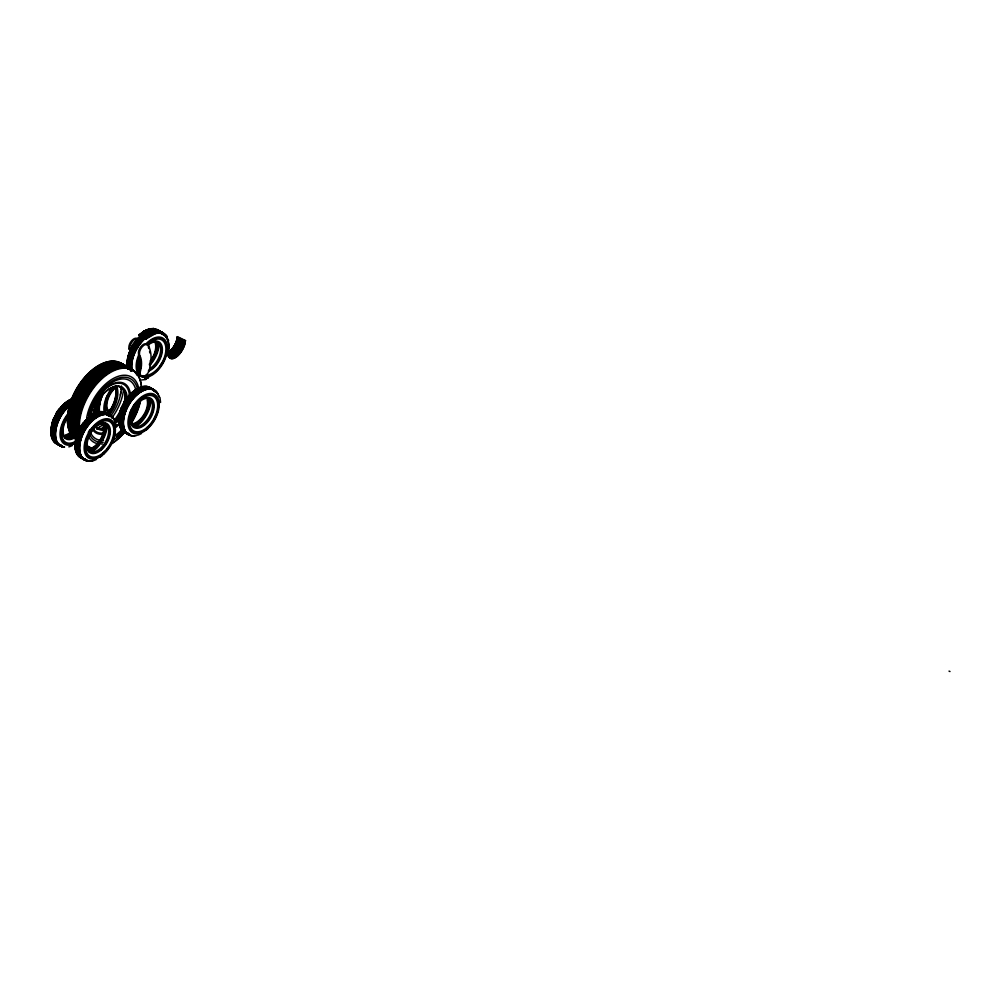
<?xml version="1.0" encoding="UTF-8"?>
<svg xmlns="http://www.w3.org/2000/svg" width="1000" height="1000" viewBox="0 0 1000 1000"><rect width="100%" height="100%" fill="white"/><g stroke="black" fill="none" stroke-linecap="round" stroke-linejoin="round"><path stroke-width="1.5" d="M153.963 332.038C122.688 350.562 155.05 328.562 158.85 331.488C175.238 344.712 163.35 328.525 154.875 331.55M167.7 339.7L169.188 345.662L168.188 352.375L169.1 345.438L168.35 345M163.512 334.387C164.175 330.538 151.775 330.838 163.663 333.438M176.8 339.8L177.387 336.65L185.512 340.6L184.913 343.45A13.35 6.4 -60.7 0 1 176.112 356.987A13.35 6.4 -60.7 0 1 168.363 355.012A11.912 5.713 -60.7 0 0 180 341.512L180.588 338.738L181.4 339.125L180.95 341.838A12.275 5.888 -60.7 0 1 170.85 355.387M177.225 337.15L176.962 339.988A11.587 5.55 -60.7 0 1 169.325 351.737M168.388 353.713A11.975 5.737 -60.7 0 0 178.263 340.487L178.412 337.675L177.825 340.425A11.675 5.6 -60.7 0 1 168.212 353.3M178.7 337.812L178.113 340.562A11.712 5.613 -60.7 0 1 168.475 353.475M169.275 354.312A12.088 5.8 -60.7 0 0 179.237 340.975L179.387 338.15L178.8 340.913A11.787 5.65 -60.7 0 1 169.1 353.913M179.675 338.288L179.088 341.05A11.812 5.663 -60.7 0 1 169.363 354.087M181.4 339.125L180.812 341.912A12 5.75 -60.7 0 1 169.125 355.513M168.538 356.112A12.412 5.95 -60.7 0 0 177.087 352.15A12.412 5.95 -60.7 0 0 182.6 339.712L181.725 342.375A12.112 5.8 -60.7 0 1 168.438 355.7M182.6 339.712L182.013 342.512A12.138 5.812 -60.7 0 1 168.688 355.875M168.25 355.575A12.525 6 -60.7 0 0 176.988 353.825A12.525 6 -60.7 0 0 183.588 340.188L182.7 342.863A12.212 5.85 -60.7 0 1 169.3 356.312M183.588 340.188L182.987 343A12.25 5.875 -60.7 0 1 175.95 354.613A12.25 5.875 -60.7 0 1 168.438 355.375M183.425 340.288L184.288 340.712L183.85 343.425A12.337 5.913 -60.7 0 1 175.712 355.938A12.337 5.913 -60.7 0 1 168.55 354.113M142.675 375.913A7.037 4.062 -60 0 1 138.988 372.488L140.2 367.275A26.587 15.35 -60 0 0 139.613 356.712L138.588 354.4A7.037 4.062 -60 0 1 142.1 345.325A7.037 4.062 -60 0 1 148.2 345.875M148.837 348.575A38.15 22.025 -60 0 0 148.363 347.262L149.362 347.837A38.15 22.025 -60 0 1 149.938 367.325A7.037 4.062 -60 0 1 144.963 375.938A7.037 4.062 -60 0 1 139.987 373.062L141.2 367.85A26.587 15.35 -60 0 0 140.612 357.287L138.588 354.4M138.912 334.975L144.125 331.012L149.787 329.35C146.387 328.8 141.962 333.188 138.875 335.05L145.9 339.1L155.338 333.65L154.262 331.938M168.45 340.125L168.225 341.1L164.963 335.012M149.037 328.925L143.637 331.525C149.362 328.225 157.85 327.525 162.175 333.4L161.575 333.062M168.9 346.1L168.275 340.988L165.8 335.5L168.55 340.387M154.375 328.9L152.713 329.162M156.613 330.238L158.312 330.112L162.262 333.762M145.113 331.812C161.812 322.837 127.413 343.175 144.863 331.45M140.075 335.163L150.037 329.5L155.213 329.387L149.738 329.6M140.912 335.662L145.712 332.163L150.887 329.988L156.263 329.988L145.963 332.075C133.863 341.25 146.425 330.175 150.638 329.837M166.663 336.225C160.763 328.137 148.95 330.062 142.662 336.662L141.962 336.262L146.75 332.537M142.662 336.662C146.337 333.062 151.55 330.288 156.962 330.387L157.75 330.85C149.863 329.888 129.037 346.075 153.412 331.45L158.6 331.337L153.112 331.55L148.5 333.762M143.45 337.125L148.5 333.537L154.012 331.788M144.3 337.612L149.088 333.888M144.55 337.75L149.338 334.025L150.612 335.662M144.525 337.55L145.262 337.975L150.087 334.462L155 332.362L159.588 331.912M145.9 339.1L145.525 338.263L150.325 334.762L155.213 332.688L159.762 332.238M145.838 338.963C151.125 333.988 161.075 329.913 166.45 336.938M178.412 337.675L177.387 337.35M179.387 338.15L178.538 337.912M180.588 338.738L179.525 338.387M160.9 331.613L165.637 335.712L161.688 332.062L156.163 330.238L151.625 330.688L146.75 332.762L147.45 333.162M184.288 340.712L185.512 340.6M148.763 328.963L153.625 328.475M141.463 379.963L145.85 379.525M139.088 334.55L140.05 334.963M949.025 671.125L950 671.525M153.312 328.512L157.562 329.688L159.575 331.55M162.213 333.075L159.4 330.75L154.525 329.3M160.2 331.2L155.375 329.787M181.25 339.225L182.162 339.675M182.45 339.812L183.137 340.15M156.163 330.238L156.862 330.637M150.887 329.988L151.675 330.45M152.375 330.85L153.162 331.3M150.588 330.087L145.712 332.163M151.625 330.688L152.325 331.087M147.45 332.938L148.25 333.4M142.637 336.45L143.425 336.912M129.025 348.875L130.588 350.562L129.025 348.875A7.037 4.062 -60 0 1 131.35 341.075A7.037 4.062 -60 0 1 137.35 338.525M139.175 355.588L140.175 356.163M139.388 361.225L140.387 361.8A7.037 4.062 -60 0 1 139.713 365.062M138.988 372.488L139.987 373.062M159.4 330.75L162.75 333.7M157.225 329.725L159.225 331.575M168.438 351.587L168.65 354.4A12.575 6.025 -60.7 0 0 177.013 355.438A12.575 6.025 -60.7 0 0 184.688 340.763M159.95 397.375L160.575 402.45M141.962 336.262L141.163 335.8M168.238 352.287L168.312 355.138A13.5 6.475 -60.7 0 0 176.15 357.125A13.5 6.475 -60.7 0 0 185.05 343.438M183.287 340.05A12.488 5.987 -60.7 0 1 178.713 351.325A12.488 5.987 -60.7 0 1 170.7 356.938M169.137 356.538A12.488 5.987 -60.7 0 1 168 355.4M177.362 336.725A12.475 5.975 -60.7 0 1 170.8 350.325M180.15 341.438A12.188 5.838 -60.7 0 1 170.113 354.888M182.312 339.575A12.387 5.938 -60.7 0 1 176.812 351.975A12.387 5.938 -60.7 0 1 168.287 355.938M178.95 340.838A12.062 5.775 -60.7 0 1 169.025 354.137M177.975 340.35A11.95 5.725 -60.7 0 1 168.137 353.525M176.8 339.8A11.75 5.637 -60.7 0 1 169.05 351.712M89.087 446.975A44.5 25.688 -60 0 1 86.587 445.95M77.05 429.837A44.5 25.688 -60 0 1 96.2 380.475A44.5 25.688 -60 0 1 133.2 370.562M76.737 433.4A44.5 25.688 -60 0 1 93.212 381.9A44.5 25.688 -60 0 1 132.088 369.925M86.638 417.987A37.663 21.75 -60 0 1 112.4 379.012A37.663 21.75 -60 0 1 138.537 387.5M138.363 402.738A37.663 21.75 -60 0 1 130.375 422.325M122.825 432.163A37.663 21.75 -60 0 1 113.8 439.675M102.45 443.925A37.663 21.75 -60 0 1 88.75 437.013M76.125 436.012A44.5 25.688 -60 0 1 89.462 382.95A44.5 25.688 -60 0 1 130.15 368.8M77.513 430.112A44.5 25.688 -60 0 1 99.763 377.675A44.5 25.688 -60 0 1 137.1 375.325M89.55 447.238A44.5 25.688 -60 0 1 85.875 445.538M88.5 416.287A35.663 20.587 -60 0 1 113.188 380.45A35.663 20.587 -60 0 1 137.387 388.8M137.225 403.225A35.663 20.587 -60 0 1 130.688 420.05M122.513 431.087A35.663 20.587 -60 0 1 116.15 436.725M103.212 442.238A35.663 20.587 -60 0 1 89.562 434.35M78.763 429.637A44.5 25.688 -60 0 1 106.562 374.087A44.5 25.688 -60 0 1 141.275 385.4M140.312 400.763A44.5 25.688 -60 0 1 131.588 422.262M124.913 431.637A44.5 25.688 -60 0 1 111.862 443.4M90.938 448.038A44.5 25.688 -60 0 1 86.15 445.562M79.362 427.088A44.088 25.45 -60 0 1 108.2 373.862A44.088 25.45 -60 0 1 141.438 385.875M140.488 401.087A44.088 25.45 -60 0 1 131.075 423.625M125.225 431.688A44.088 25.45 -60 0 1 111.112 444.062M91.55 447.925A44.088 25.45 -60 0 1 86.825 445.475M77.438 429.562A43.938 25.375 -60 0 1 99.637 377.587M101.9 375.625A43.938 25.375 -60 0 1 118.875 367.238M127.15 367.7A43.938 25.375 -60 0 1 131.875 370.15M131.237 369.65A43.938 25.375 -60 0 1 133.35 371.287M77.888 429.825A43.938 25.375 -60 0 1 94.062 384.162M96.812 381.075A43.938 25.375 -60 0 1 98.975 378.888M102.362 375.887A43.938 25.375 -60 0 1 118.05 367.738M76.475 435.637A43.938 25.375 -60 0 1 74.588 429.212M74.388 427.8A43.938 25.375 -60 0 1 74.388 418.438M74.55 417.013A43.938 25.375 -60 0 1 76.475 408.175M76.888 406.875A43.938 25.375 -60 0 1 93.3 379.05M94.375 377.938A43.938 25.375 -60 0 1 99.987 372.95M102.475 371.15A43.938 25.375 -60 0 1 107.9 368.013M109.237 367.413A43.938 25.375 -60 0 1 117.075 365.312M124.1 365.938A43.938 25.375 -60 0 1 128.825 368.387M76.275 433.125A44.5 25.688 -60 0 1 92.75 381.637A44.5 25.688 -60 0 1 131.625 369.65M89.4 417.1A33.663 19.438 -60 0 1 112.112 382.45A33.663 19.438 -60 0 1 135.638 389.237M134.637 407.45A33.663 19.438 -60 0 1 131.525 415.462M121.75 429.762A33.663 19.438 -60 0 1 115.75 435.087M103.525 440.288A33.663 19.438 -60 0 1 90.65 432.85M90.738 414.188A28.487 16.45 -60 0 1 111.388 384.462A28.487 16.45 -60 0 1 130.312 393.725M119.95 423.2A28.487 16.45 -60 0 1 116.062 427.3M102.625 434.25A28.487 16.45 -60 0 1 92.463 429.363M91.037 415.087A27.387 15.812 -60 0 1 110.588 385.513A27.387 15.812 -60 0 1 129.288 394.15M117.5 424.538A27.387 15.812 -60 0 1 115.588 426.425M102.675 433.1A27.387 15.812 -60 0 1 92.9 428.4M93.387 413.963A24.075 13.9 -60 0 1 110.638 388.188A24.075 13.9 -60 0 1 126.962 395.85M118.6 420.262A24.075 13.9 -60 0 1 116.6 422.562M103.575 430.087A24.075 13.9 -60 0 1 96.575 427.925M93.312 413.562A23.525 13.587 -60 0 1 111.8 387.587A23.525 13.587 -60 0 1 126.225 399.562M118.875 418.525A23.525 13.587 -60 0 1 115.988 421.962M103.263 429.312A23.525 13.587 -60 0 1 96.425 427.2M121.438 386.362A35.663 20.587 -60 0 1 121.225 389.513M120.85 392.238A35.663 20.587 -60 0 1 120.275 395.025M99.513 427.125A35.663 20.587 -60 0 1 96.888 428.875M77.038 434.087A43.938 25.375 -60 0 1 94.775 379.9M95.85 378.787A43.938 25.375 -60 0 1 109.388 368.875M116.013 366.562A43.938 25.375 -60 0 1 118.562 366.175M125.588 366.8A43.938 25.375 -60 0 1 131.312 370.112M77.112 433.062A43.938 25.375 -60 0 1 78.425 409.288M78.825 407.987A43.938 25.375 -60 0 1 95.237 380.163M96.312 379.062A43.938 25.375 -60 0 1 109.85 369.137M111.188 368.537A43.938 25.375 -60 0 1 117.762 366.6M126.05 367.062A43.938 25.375 -60 0 1 131.775 370.375M73.812 437.688A44.088 25.45 -60 0 1 79.575 383.9A44.088 25.45 -60 0 1 123.275 365.3M74.037 438.275A44.5 25.688 -60 0 1 79.837 383.988A44.5 25.688 -60 0 1 123.963 365.225M75.425 439.075A44.5 25.688 -60 0 1 81.225 384.787A44.5 25.688 -60 0 1 125.337 366.025M75.725 438.625A43.938 25.375 -60 0 1 73.888 436.6M71.675 432.863A43.938 25.375 -60 0 1 70.362 429.162M69.575 425.025A43.938 25.375 -60 0 1 95.188 370.175M96.325 369.325A43.938 25.375 -60 0 1 108.425 363.25M115.2 362.463A43.938 25.375 -60 0 1 125.037 366.475M72.138 433.125A43.938 25.375 -60 0 1 76.188 395.213M76.825 393.938A43.938 25.375 -60 0 1 81.137 386.463M81.925 385.275A43.938 25.375 -60 0 1 95.65 370.45M96.788 369.588A43.938 25.375 -60 0 1 104.9 364.913M106.225 364.375A43.938 25.375 -60 0 1 112.737 362.812M114.213 362.713A43.938 25.375 -60 0 1 119.763 363.438M121.013 363.888A43.938 25.375 -60 0 1 125.5 366.75M75.888 439.35A44.5 25.688 -60 0 1 81.688 385.062A44.5 25.688 -60 0 1 125.8 366.3M75.125 437.938A44.5 25.688 -60 0 1 84.125 383.812A44.5 25.688 -60 0 1 126.912 366.938M73.25 433.762A43.938 25.375 -60 0 1 71.35 427.35M71.15 416.562A43.938 25.375 -60 0 1 72.825 407.788M73.25 406.3A43.938 25.375 -60 0 1 92.238 375M94.475 372.95A43.938 25.375 -60 0 1 106.013 365.55M107.338 365.012A43.938 25.375 -60 0 1 113.85 363.45M118.188 363.5A43.938 25.375 -60 0 1 126.6 367.388M73.225 432.863A43.938 25.375 -60 0 1 71.812 427.612M71.612 416.825A43.938 25.375 -60 0 1 73.288 408.05M73.713 406.575A43.938 25.375 -60 0 1 77.162 397.4M77.763 396.112A43.938 25.375 -60 0 1 92.7 375.262M94.938 373.225A43.938 25.375 -60 0 1 106.475 365.812M107.8 365.288A43.938 25.375 -60 0 1 113.05 363.875M117.238 363.638A43.938 25.375 -60 0 1 121.325 364.338M122.587 364.787A43.938 25.375 -60 0 1 127.062 367.65M75.588 438.2A44.5 25.688 -60 0 1 84.588 384.075A44.5 25.688 -60 0 1 127.375 367.2M76.237 437.875A44.5 25.688 -60 0 1 86.762 384A44.5 25.688 -60 0 1 128.85 368.05M75.188 434.888A43.938 25.375 -60 0 1 84.338 387.987A43.938 25.375 -60 0 1 121.5 364.85M124.062 365.65A43.938 25.375 -60 0 1 128.55 368.512M118.825 386.275A23.525 13.587 -60 0 1 125.188 400.337M118.825 416.75A23.525 13.587 -60 0 1 115.062 421.425M105.1 428.188A23.525 13.587 -60 0 1 96.438 427.413M121.75 387.325A24.075 13.9 -60 0 1 125.113 399.913M118.6 416.7A24.075 13.9 -60 0 1 114.75 421.488M104.562 428.413A24.075 13.9 -60 0 1 97.875 428.675M92.963 407.212A24.075 13.9 -60 0 1 94.087 404.338M121.337 386.213A33.95 19.6 -60 0 1 110.237 416.725M102.525 424.862A33.95 19.6 -60 0 1 96.7 428.875M115.237 386.463A24.075 13.9 -60 0 1 106.525 415.037M116.575 386.213A24.075 13.9 -60 0 1 108.375 416.112M123.537 389.65A37.375 21.587 -60 0 1 111.825 417.962M104.175 426.325A37.375 21.587 -60 0 1 100.787 429.062M125.125 399.012A40.35 23.3 -60 0 1 123.737 403.137M120.75 409.95A40.35 23.3 -60 0 1 114.4 420.15M115.75 386.325A23.525 13.587 -60 0 1 108.7 414.387M115.325 387.075A23.525 13.587 -60 0 1 106.812 415M114.812 429.7A21.95 12.675 -60 0 1 114.675 432.113M112.2 441.163A21.95 12.675 -60 0 1 108.737 447.425M107.05 449.7A21.95 12.675 -60 0 1 103.312 453.65M88.312 432.325A21.95 12.675 -60 0 1 89.838 429.888M105.363 423.812A15.9 9.175 -60 0 1 104.262 443.925A15.9 9.175 -60 0 1 87.688 449.688M96.475 459.412A25.787 14.887 -60 0 1 79.438 449.15A25.787 14.887 -60 0 1 94.875 418.5A25.787 14.887 -60 0 1 115.275 422.1M115.538 423.275A25.787 14.887 -60 0 1 115.85 425.838M102.375 455.325A25.787 14.887 -60 0 1 100.037 457.212M103.85 435A21.025 12.138 -60 0 1 102.762 437.5M103.3 435.012A19.95 11.513 -60 0 1 102.275 437.375M104.35 427.8A16.863 9.738 -60 0 1 104.162 430.3M103.625 432.925A16.863 9.738 -60 0 1 98.387 443.175M94.5 447.062A16.863 9.738 -60 0 1 92.425 448.462M103.325 425.087A15.9 9.175 -60 0 1 99.3 441.062A15.9 9.175 -60 0 1 86.85 449.2M103.225 423.113A15.975 9.225 -60 0 1 101.438 439.9A15.975 9.225 -60 0 1 87.8 449.837M104.975 424.387A17.55 10.137 -60 0 1 89.775 450.712M105.562 423.263A20.1 11.6 -60 0 1 101.613 440M98.675 444.312A20.1 11.6 -60 0 1 89.1 451.788M106.337 425.55A21.025 12.138 -60 0 1 101.975 440.213M98.9 444.712A21.025 12.138 -60 0 1 91.463 451.312M107.088 425.238A21.95 12.675 -60 0 1 102.537 440.538M99.325 445.238A21.95 12.675 -60 0 1 91.562 452.125M108.438 447.113A21.025 12.138 -60 0 1 106.825 449.288M105.075 451.287A21.025 12.138 -60 0 1 103.238 453.075M89.588 431.475A21.025 12.138 -60 0 1 91.962 428.137M97.075 447.137A22.1 12.763 -60 0 1 95.138 449.025M78.088 431.4A22.1 12.763 -60 0 1 79.338 428.8M80.037 427.537A22.1 12.763 -60 0 1 83.275 422.8M106.675 414.487A25.488 14.712 -60 0 1 113.263 418.3M92.987 460.513A25.488 14.712 -60 0 1 82.05 457.137M81.325 455.95A25.488 14.712 -60 0 1 84.913 430.35A25.488 14.712 -60 0 1 105.275 414.45M107.75 414.55A25.488 14.712 -60 0 1 113.025 418.15M91.25 460.688A25.488 14.712 -60 0 1 81.8 456.987M81.075 455.8A25.488 14.712 -60 0 1 85.225 429.263A25.488 14.712 -60 0 1 106.425 414.338M92.688 460.637A25.787 14.887 -60 0 1 84.513 430.125A25.787 14.887 -60 0 1 115.025 421.95M87.7 460.725A25.787 14.887 -60 0 1 83.925 429.787A25.787 14.887 -60 0 1 112.613 417.587M105.575 413.85A25.488 14.712 -60 0 1 112.175 417.663M86.225 460.1A25.488 14.712 -60 0 1 80.95 456.5M80.237 455.312A25.488 14.712 -60 0 1 82.762 431.675A25.488 14.712 -60 0 1 101.237 414.288M86.112 460.375A25.787 14.887 -60 0 1 84.25 428.675A25.787 14.887 -60 0 1 112.362 417.438M86.65 460.125A25.787 14.887 -60 0 1 81.312 432.163A25.787 14.887 -60 0 1 108.675 414.288M86.762 459.862A25.488 14.712 -60 0 1 83.025 458.7M80.162 456.05A25.488 14.712 -60 0 1 83.025 429.263A25.488 14.712 -60 0 1 104.787 413.4M106.112 413.612A25.488 14.712 -60 0 1 108.525 414.55M85.962 459.725A25.787 14.887 -60 0 1 81.638 429.762A25.787 14.887 -60 0 1 110.025 415.525M83.837 459.062A25.787 14.887 -60 0 1 81.388 428.325A25.787 14.887 -60 0 1 109.225 415.075M85.025 458.85A25.488 14.712 -60 0 1 81.3 457.7M78.425 455.05A25.488 14.712 -60 0 1 83.062 425.45A25.488 14.712 -60 0 1 106.788 413.55M84.925 459.125A25.787 14.887 -60 0 1 79.575 431.163A25.787 14.887 -60 0 1 106.938 413.288M84.325 458.787A25.787 14.887 -60 0 1 80.55 427.837A25.787 14.887 -60 0 1 109.237 415.637M82.737 458.425A25.787 14.887 -60 0 1 80.875 426.725A25.787 14.887 -60 0 1 108.987 415.487M110.625 415.875A25.488 14.712 -60 0 1 112.425 417.812M84.062 459.3A25.488 14.712 -60 0 1 81.2 456.65M79.4 452.663A25.488 14.712 -60 0 1 101.475 414.425M105.825 414A25.488 14.712 -60 0 1 109.562 415.15M82.338 458.3A25.488 14.712 -60 0 1 79.475 434.837A25.488 14.712 -60 0 1 99.75 413.425M104.087 413A25.488 14.712 -60 0 1 107.825 414.15M101.912 412.512A25.488 14.712 -60 0 0 79.987 431.35A25.488 14.712 -60 0 0 80.487 457.125A25.488 14.712 -60 0 1 76.263 452.038M76.037 450.725A25.488 14.712 -60 0 1 86.55 420.037A25.488 14.712 -60 0 1 109.062 415.863M80.7 457.362A25.488 14.712 -60 0 1 76.5 452.175M75.788 450.575A25.488 14.712 -60 0 1 97.863 412.337M102.212 411.912A25.488 14.712 -60 0 1 104.787 412.512M70.388 433.137A16.863 9.738 -60 0 1 68.312 434.55M67.275 435.087A16.863 9.738 -60 0 1 65.225 435.863M70.312 432.45A15.9 9.175 -60 0 1 65.45 435.012M71.3 433.075A15.975 9.225 -60 0 1 63.688 435.925M71.037 433.963A17.55 10.137 -60 0 1 65.662 436.8M71.137 434.012A20.1 11.6 -60 0 1 64.987 437.875M71.213 434.588A21.025 12.138 -60 0 1 67.362 437.388M71.475 435.275A21.95 12.675 -60 0 1 67.463 438.2M73.312 436.637A15.9 9.175 -60 0 1 63.575 435.763M73.312 437.713A15.9 9.175 -60 0 1 63.312 433.363A15.9 9.175 -60 0 1 68.662 416.225M74.325 438.013A16.863 9.738 -60 0 1 62.95 434.95A16.863 9.738 -60 0 1 67.487 416.912M74.438 441.95A19.95 11.513 -60 0 1 61.887 436.488A19.95 11.513 -60 0 1 68.612 414.988M74.488 442.938A21.025 12.138 -60 0 1 61.262 437.188A21.025 12.138 -60 0 1 68.35 414.513M74.3 443.775A22.1 12.763 -60 0 1 60.4 437.738A22.1 12.763 -60 0 1 67.85 413.9M72.362 445.5A25.787 14.887 -60 0 1 68.825 446.863M64.438 447.3A25.787 14.887 -60 0 1 55.475 431.488A25.787 14.887 -60 0 1 68.825 406.188M64.538 447.025A25.488 14.712 -60 0 1 55.675 431.4A25.488 14.712 -60 0 1 68.888 406.388M64.287 446.887A25.488 14.712 -60 0 1 57.688 443.075M55.888 439.087A25.488 14.712 -60 0 1 70.95 404.375M64.188 447.15A25.787 14.887 -60 0 1 55.412 429.875A25.787 14.887 -60 0 1 70.925 404.15M63.587 446.812A25.787 14.887 -60 0 1 54.825 429.525A25.787 14.887 -60 0 1 70.325 403.812M62 446.463A25.787 14.887 -60 0 1 54.75 428.387A25.787 14.887 -60 0 1 70.075 403.663M61.212 446A25.787 14.887 -60 0 1 54.275 426.425A25.787 14.887 -60 0 1 71.662 401.65M60.637 445.325A25.488 14.712 -60 0 1 55.362 441.725M54.638 440.538A25.488 14.712 -60 0 1 70.975 401.5M61.863 445.812A25.787 14.887 -60 0 1 53.362 427.025A25.787 14.887 -60 0 1 70.975 401.25M61.062 445.35A25.787 14.887 -60 0 1 52.912 425.05A25.787 14.887 -60 0 1 72.562 399.6M59.85 444.875A25.488 14.712 -60 0 1 53.388 424.012A25.488 14.712 -60 0 1 72.537 399.862M60.925 444.938A25.488 14.712 -60 0 1 52.862 424.875A25.488 14.712 -60 0 1 72.287 399.712M60.812 445.213A25.787 14.887 -60 0 1 52.663 424.913A25.787 14.887 -60 0 1 72.312 399.462M60.225 444.862A25.787 14.887 -60 0 1 52.275 423.8A25.787 14.887 -60 0 1 72.9 398.663M59 444.387A25.488 14.712 -60 0 1 52.763 422.762A25.488 14.712 -60 0 1 72.862 398.925M59.975 444.725A25.787 14.887 -60 0 1 52.025 423.65A25.787 14.887 -60 0 1 72.65 398.512M59.962 445.387A25.488 14.712 -60 0 1 57.1 442.725M55.3 438.75A25.488 14.712 -60 0 1 70.35 404.038M59.713 445.25A25.488 14.712 -60 0 1 56.85 442.587M55.05 438.612A25.488 14.712 -60 0 1 70.113 403.888M58.925 444.787A25.488 14.712 -60 0 1 56.062 442.125M55.338 440.938A25.488 14.712 -60 0 1 71.662 401.9M56.35 443.3A25.488 14.712 -60 0 1 53.2 420.588A25.488 14.712 -60 0 1 72.613 398.775M62.875 440.05A20.1 11.6 -60 0 1 61.45 436.912M63.362 422.45A20.1 11.6 -60 0 1 65.138 418.938M52.175 422.75A22.1 12.763 -60 0 1 53.45 418.8M55.925 413.625A22.1 12.763 -60 0 1 59.162 408.888M166.85 347.987A21.95 12.675 -60 0 1 166.713 350.4M164.237 359.45A21.95 12.675 -60 0 1 162.3 363.275M140.35 375.95A21.95 12.675 -60 0 1 138.613 374.562M155.075 341.375A15.9 9.175 -60 0 1 160.312 352.95A15.9 9.175 -60 0 1 149.462 368.837M147.525 345.562A15.9 9.175 -60 0 1 161.663 349.375A15.9 9.175 -60 0 1 148.475 370.337M140.7 368.537A15.9 9.175 -60 0 1 140.25 356.812M147.387 344.925A16.863 9.738 -60 0 1 162.387 348.975A16.863 9.738 -60 0 1 148.4 371.213M140.137 369.3A16.863 9.738 -60 0 1 139.662 356.863M148.15 343.6A19.95 11.513 -60 0 1 165.863 350.525A19.95 11.513 -60 0 1 145.838 375.425M139.588 372.413A19.95 11.513 -60 0 1 139.588 356.125M146.237 344.712A21.025 12.138 -60 0 1 164.8 341.275A21.025 12.138 -60 0 1 160.975 365.688A21.025 12.138 -60 0 1 141.412 375.5M139.05 373.3A21.025 12.138 -60 0 1 139.05 356.138M145.825 344A22.1 12.763 -60 0 1 167.425 347.413A22.1 12.763 -60 0 1 147.113 377.15A22.1 12.763 -60 0 1 139.4 353.387M155.887 353.288A21.025 12.138 -60 0 1 154.8 355.775M152.062 360.538A21.025 12.138 -60 0 1 150.438 362.713M154.85 354.475A19.95 11.513 -60 0 1 150.175 362.238M156.387 346.087A16.863 9.738 -60 0 1 151.3 360.312M154.238 340.9A15.9 9.175 -60 0 1 150.125 361M155.262 341.4A15.975 9.225 -60 0 1 151.137 361.6M157.012 342.675A17.55 10.137 -60 0 1 149.262 364.325M157.812 344.275A20.1 11.6 -60 0 1 150.712 362.6M158.375 343.837A21.025 12.138 -60 0 1 150.938 363M159.125 343.525A21.95 12.675 -60 0 1 149.55 365.613M161.938 363.075A21.025 12.138 -60 0 1 159.688 366.512M148.512 377.7A25.787 14.887 -60 0 1 144.975 379.062M131.812 370.438A25.787 14.887 -60 0 1 144.975 338.387M148.525 377.45A25.488 14.712 -60 0 1 145.025 378.8M132.012 370.275A25.488 14.712 -60 0 1 145.025 338.587M131.775 370.125A25.488 14.712 -60 0 1 144.787 338.45M131.562 370.3A25.787 14.887 -60 0 1 144.725 338.237M131.237 371.138A25.787 14.887 -60 0 1 144.137 337.9M131.438 370.95A25.488 14.712 -60 0 1 144.188 338.1M131.2 370.812A25.488 14.712 -60 0 1 143.938 337.962M130.988 370.988A25.787 14.887 -60 0 1 143.887 337.762M129.925 369.35A25.787 14.887 -60 0 1 143.088 337.3M130.137 369.188A25.488 14.712 -60 0 1 143.15 337.5M129.713 369.95A25.488 14.712 -60 0 1 142.45 337.1M129.238 368.95A25.787 14.887 -60 0 1 142.4 336.9M151.838 331.45A25.787 14.887 -60 0 1 154.825 330.975M128.438 368.5A25.787 14.887 -60 0 1 141.613 336.438M128.65 368.325A25.488 14.712 -60 0 1 141.662 336.65M128.4 368.188A25.488 14.712 -60 0 1 141.412 336.5M128.2 368.35A25.787 14.887 -60 0 1 141.363 336.3M127.6 368.013A25.787 14.887 -60 0 1 140.762 335.95M128.075 369.012A25.488 14.712 -60 0 1 140.825 336.163M127.825 368.862A25.488 14.712 -60 0 1 140.575 336.012M127.625 369.05A25.787 14.887 -60 0 1 140.512 335.812M132.075 345.825A22.1 12.763 -60 0 1 133.613 343.387M147.65 343.212A20.1 11.6 -60 0 1 151.325 340.525M111.2 408.988A15.9 9.175 -60 0 1 109.275 409.712M110.237 410.35A15.975 9.225 -60 0 1 107.513 410.625M108.375 411.025A15.9 9.175 -60 0 1 115.2 388.062M107.825 411.8A16.863 9.738 -60 0 1 115.062 387.425M107.275 414.913A19.95 11.513 -60 0 1 115.838 386.087M105.237 412.512A21.025 12.138 -60 0 1 114.825 386.275M104.388 413.1A22.1 12.763 -60 0 1 113.5 386.488M99.3 411.688A25.787 14.887 -60 0 1 103.2 393.425M99.5 411.525A25.488 14.712 -60 0 1 103.362 393.475M99.25 411.388A25.488 14.712 -60 0 1 103.125 393.338M99.05 411.538A25.787 14.887 -60 0 1 102.963 393.275M98.45 411.2A25.787 14.887 -60 0 1 101.775 394.15M98.663 411.05A25.488 14.712 -60 0 1 100.925 396.613M98.612 412.137A25.488 14.712 -60 0 1 100.225 397.688M98.4 412.3A25.787 14.887 -60 0 1 100.037 397.675M97.875 413.025A25.787 14.887 -60 0 1 98.837 398.462M98.075 412.85A25.488 14.712 -60 0 1 99.025 398.45M97.387 412.45A25.488 14.712 -60 0 1 97.387 401.675M97.188 412.625A25.787 14.887 -60 0 1 97.188 401.725M96.388 412.175A25.787 14.887 -60 0 1 95.925 404.237M96.6 411.987A25.488 14.712 -60 0 1 96.6 401.213M96.35 411.85A25.488 14.712 -60 0 1 95.887 404.012M96.137 412.025A25.787 14.887 -60 0 1 95.675 404.1M95.55 411.688A25.787 14.887 -60 0 1 94.925 406.587M95.75 411.5A25.488 14.712 -60 0 1 95.138 406.475M95.5 411.362A25.488 14.712 -60 0 1 94.887 406.325M95.3 411.538A25.787 14.887 -60 0 1 94.675 406.45M106.237 398.35A21.025 12.138 -60 0 1 107.938 394.625M108.6 393.425A21.025 12.138 -60 0 1 110.85 389.988M106.7 398.338A20.1 11.6 -60 0 1 108.963 393.638M110.35 391.413A20.1 11.6 -60 0 1 111.9 389.325M139.575 354.975A7.037 4.062 -60 0 1 143.737 345.387A7.037 4.062 -60 0 1 149.362 347.837M149.562 351.425A38.15 22.025 -60 0 1 149.8 352.938M130.025 349.45A7.037 4.062 -60 0 1 131.8 342.388A7.037 4.062 -60 0 1 137.312 338.775M158.1 409.338A21.95 12.675 -60 0 1 156.55 414.55M156.025 415.85A21.95 12.675 -60 0 1 154.775 418.438M154.088 419.688A21.95 12.675 -60 0 1 151.738 423.288M149.05 426.488A21.95 12.675 -60 0 1 147.125 428.35M149.188 398.512A15.9 9.175 -60 0 1 148.088 418.625A15.9 9.175 -60 0 1 131.512 424.387M146.637 410.887A19.95 11.513 -60 0 1 145.512 413.237M144.887 414.375A19.95 11.513 -60 0 1 141.962 418.65M147.762 406.3A16.863 9.738 -60 0 1 147.05 408.975M144.675 414.263A16.863 9.738 -60 0 1 139.338 420.913M136.25 423.162A16.863 9.738 -60 0 1 133.162 424.475M147.15 399.787A15.9 9.175 -60 0 1 133.375 423.625M147.05 397.812A15.975 9.225 -60 0 1 145.25 414.588A15.975 9.225 -60 0 1 131.625 424.538M148.8 399.087A17.55 10.137 -60 0 1 133.588 425.412M149.388 397.962A20.1 11.6 -60 0 1 132.912 426.488M150.15 400.25A21.025 12.138 -60 0 1 135.287 426M150.912 399.938A21.95 12.675 -60 0 1 135.387 426.825M156.088 414.562A21.025 12.138 -60 0 1 154.388 418.288M130.338 412.262A21.025 12.138 -60 0 1 132.037 408.537M132.7 407.35A21.025 12.138 -60 0 1 134.963 403.9M143.837 416.95A21.025 12.138 -60 0 1 142.225 419.125M136.762 435.475A25.787 14.887 -60 0 1 128.588 404.963A25.787 14.887 -60 0 1 159.1 396.788M148.012 428.3A25.787 14.887 -60 0 1 146.2 430.025M141.475 433.475A25.787 14.887 -60 0 1 137.912 435.125M135 435.662A25.787 14.887 -60 0 1 128.912 403.862A25.787 14.887 -60 0 1 158.85 396.65M130.9 435.288A25.488 14.712 -60 0 1 124.288 429.162M123.825 427.713A25.488 14.712 -60 0 1 132.225 399.45A25.488 14.712 -60 0 1 153.975 390.188A25.787 14.887 -60 0 0 126.013 403.475A25.787 14.887 -60 0 0 128.45 434.212M130.188 435.213A25.787 14.887 -60 0 1 128.312 403.512A25.787 14.887 -60 0 1 156.425 392.275M129.938 435.075A25.787 14.887 -60 0 1 128.075 403.375A25.787 14.887 -60 0 1 156.188 392.137M130.475 434.825A25.787 14.887 -60 0 1 126.7 403.875A25.787 14.887 -60 0 1 155.387 391.675M147.912 387.7A25.488 14.712 -60 0 1 153.675 390.462M128.562 433.95A25.488 14.712 -60 0 1 122.562 411.562A25.488 14.712 -60 0 1 143.575 388.125M152.075 388.862A25.787 14.887 -60 0 1 153.9 390.825M128.988 433.963A25.787 14.887 -60 0 1 123.65 406A25.787 14.887 -60 0 1 151.012 388.137M129.1 433.7A25.488 14.712 -60 0 1 121.463 412.113A25.488 14.712 -60 0 1 142.775 387.675M144.275 387.35A25.488 14.712 -60 0 1 150.863 388.387M127.525 433.35A25.488 14.712 -60 0 1 120.925 427.225M120.45 425.763A25.488 14.712 -60 0 1 128.85 397.5A25.488 14.712 -60 0 1 150.612 388.25M128.75 433.825A25.787 14.887 -60 0 1 124.975 402.875A25.787 14.887 -60 0 1 153.663 390.675M126.812 433.275A25.787 14.887 -60 0 1 124.95 401.575A25.787 14.887 -60 0 1 153.062 390.337M126.938 433A25.488 14.712 -60 0 1 120.938 410.625A25.488 14.712 -60 0 1 141.938 387.188M146.287 386.75A25.488 14.712 -60 0 1 148.863 387.35M128.012 433.062A25.488 14.712 -60 0 1 120.363 411.488A25.488 14.712 -60 0 1 141.688 387.038M146.037 386.613A25.488 14.712 -60 0 1 148.613 387.2M127.9 433.338A25.787 14.887 -60 0 1 122.55 405.375A25.787 14.887 -60 0 1 149.913 387.5M147.637 389.3A25.488 14.712 -60 0 1 157.088 392.987M128.737 434.487A25.488 14.712 -60 0 1 125.875 431.838M125.15 430.65A25.488 14.712 -60 0 1 127.675 407.013A25.488 14.712 -60 0 1 146.15 389.613M146.8 388.812A25.488 14.712 -60 0 1 156.25 392.512M127.888 434A25.488 14.712 -60 0 1 125.025 431.35M123.225 427.362A25.488 14.712 -60 0 1 145.3 389.125M146.55 388.663A25.488 14.712 -60 0 1 156 392.362M127.65 433.862A25.488 14.712 -60 0 1 124.775 410.387A25.488 14.712 -60 0 1 145.05 388.988M126.85 433.4A25.488 14.712 -60 0 1 128.625 401.15A25.488 14.712 -60 0 1 155.213 391.912M120.113 411.375A22.1 12.763 -60 0 1 121.375 407.413M123.863 402.238A22.1 12.763 -60 0 1 126.225 398.625M128.925 395.4A22.1 12.763 -60 0 1 132.875 391.9M130.8 412.25A20.1 11.6 -60 0 1 133.062 407.55M134.462 405.325A20.1 11.6 -60 0 1 136 403.25M101.3 449A15.9 9.175 -60 0 0 106.337 424.375A15.9 9.175 -60 0 0 87.537 441.05A15.9 9.175 -60 0 0 101.3 449M101.525 449.688A16.863 9.738 -60 0 0 106.862 423.55A16.863 9.738 -60 0 0 86.912 441.25A16.863 9.738 -60 0 0 101.525 449.688M103.413 452.562A19.95 11.513 -60 0 0 109.738 421.662A19.95 11.513 -60 0 0 86.137 442.587A19.95 11.513 -60 0 0 103.413 452.562M103.737 453.363A21.025 12.138 -60 0 0 110.4 420.788A21.025 12.138 -60 0 0 85.525 442.85A21.025 12.138 -60 0 0 103.737 453.363M103.812 454.025A22.1 12.763 -60 0 0 110.825 419.787A22.1 12.763 -60 0 0 84.675 442.975A22.1 12.763 -60 0 0 103.812 454.025M145.125 423.688A15.9 9.175 -60 0 0 150.162 399.075A15.9 9.175 -60 0 0 131.363 415.75A15.9 9.175 -60 0 0 145.125 423.688M145.35 424.387A16.863 9.738 -60 0 0 150.688 398.25A16.863 9.738 -60 0 0 130.738 415.95A16.863 9.738 -60 0 0 145.35 424.387M147.238 427.25A19.95 11.513 -60 0 0 153.562 396.362A19.95 11.513 -60 0 0 129.963 417.287A19.95 11.513 -60 0 0 147.238 427.25M147.562 428.062A21.025 12.138 -60 0 0 154.225 395.487A21.025 12.138 -60 0 0 129.35 417.55A21.025 12.138 -60 0 0 147.562 428.062M147.637 428.725A22.1 12.763 -60 0 0 154.637 394.487A22.1 12.763 -60 0 0 128.488 417.675A22.1 12.763 -60 0 0 147.637 428.725"/></g></svg>
